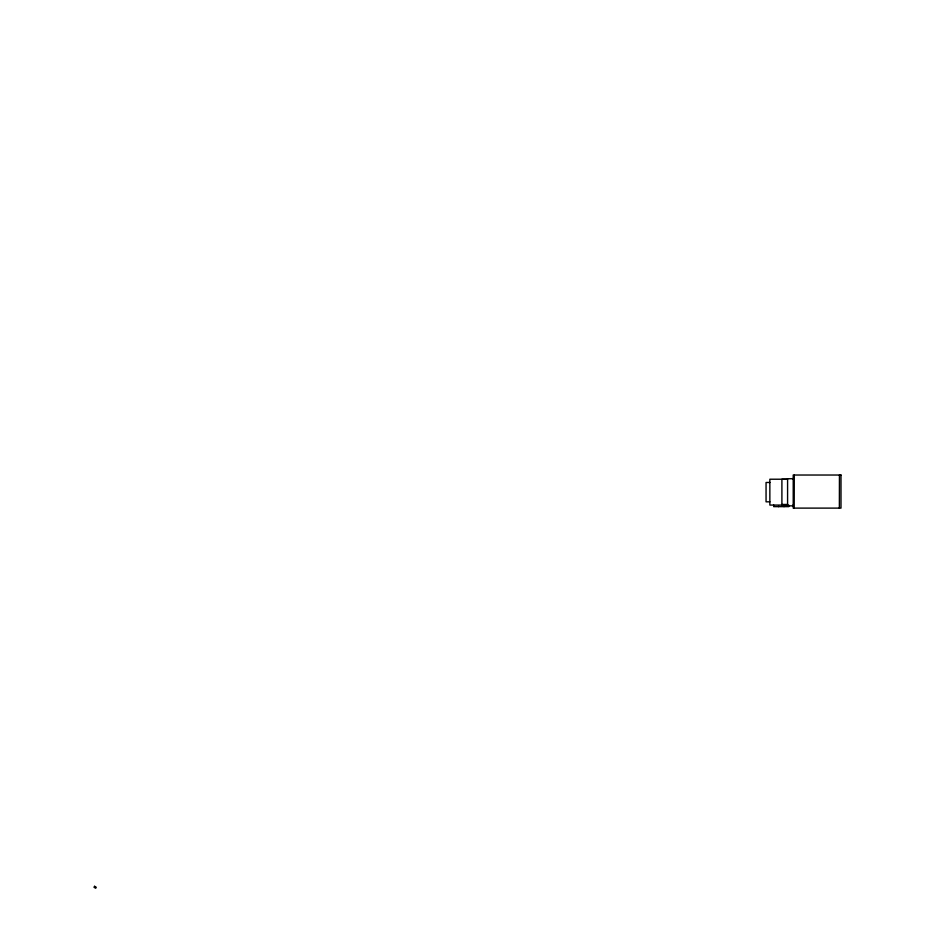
<?xml version="1.0" encoding="UTF-8"?>
<svg xmlns="http://www.w3.org/2000/svg" width="935" height="935" viewBox="0 0 935 935"><rect width="100%" height="100%" fill="white"/><g stroke="black" fill="none" stroke-linecap="round" stroke-linejoin="round"><path stroke-width="1.4" d="M793.219 478.252L792.88 479.223M792.88 478.72L787.586 478.72L787.586 505.858L792.88 505.858M787.118 479.223L769.856 479.223L769.856 505.075L787.375 505.075M787.586 479.258L781.905 479.258L781.905 505.321L787.586 505.321M769.856 482.472L766.057 482.472L766.057 501.826L769.856 501.826M781.905 504.468L787.586 504.468M793.219 506.045L792.88 505.075M839.443 475.027L839.361 508.114M794.283 475.027L794.201 508.114M788.743 505.075L788.743 506.641L773.701 506.641L773.701 505.075M784.033 506.034L784.033 506.641M778.574 506.034L778.574 506.641M94.564 886.31L94.003 887.28L95.686 888.25L96.247 887.28L94.564 886.31M840.997 475.027L793.219 475.027L793.219 508.114L840.997 508.114L840.997 475.027"/></g></svg>
